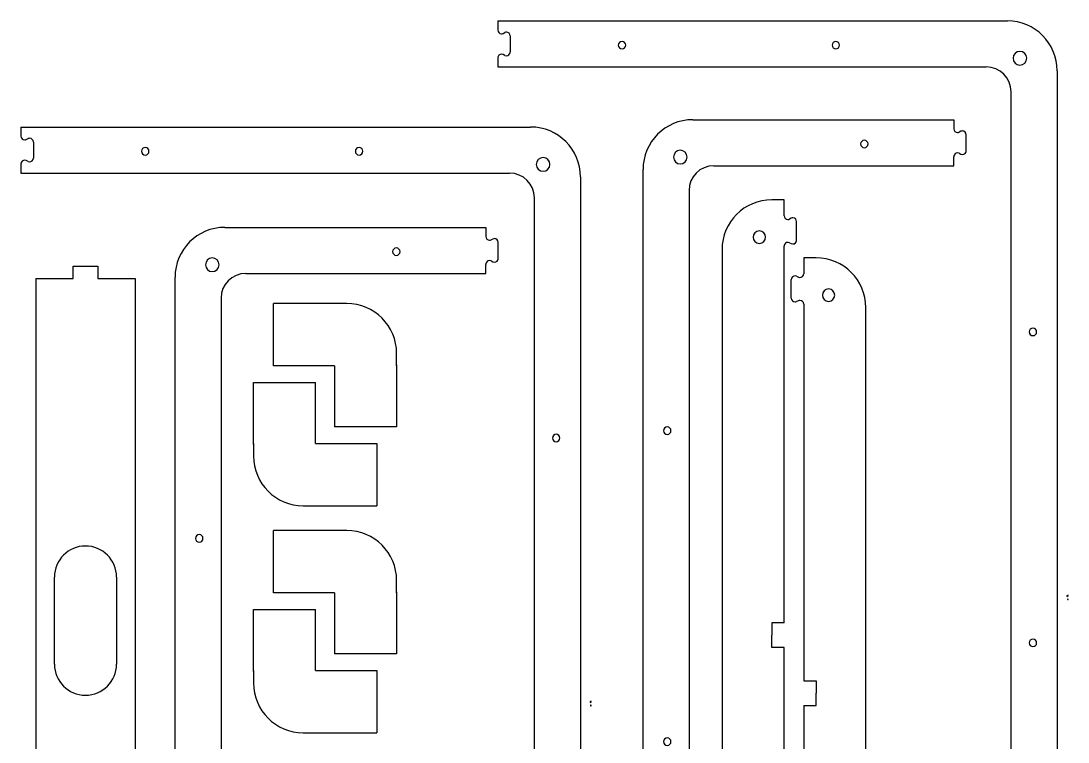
# Model space of a CAD drawing. Extents: x -215 to 2260, y -1591 to 611.
# Drawn here: x 1309 to 2151, y 31 to 611 of the extents above; entities that cross this region are included whole.
import ezdxf

# ---------------------------------------------------------------- set-up
doc = ezdxf.new("R2010")
doc.units = 0
doc.header["$MEASUREMENT"] = 0
doc.layers.get('0').update_dxf_attribs({"linetype": 'CONTINUOUS'})

# ---------------------------------------------------------------- blocks, each defined once
blk = doc.blocks.new('BLOCK_894')
at = {"color": 7}
blk.add_lwpolyline([(1611.4, 333.27), (1611.4, 343.27)], dxfattribs=at)
blk = doc.blocks.new('BLOCK_895')
at = {"color": 7}
blk.add_open_spline([(1611.4, 343.27), (1611.4, 365.36), (1593.5, 383.27), (1571.4, 383.27)], degree=3, dxfattribs=at)
blk = doc.blocks.new('BLOCK_896')
at = {"color": 7}
blk.add_lwpolyline([(1611.4, 284.17), (1561.4, 284.17)], dxfattribs=at)
blk = doc.blocks.new('BLOCK_897')
at = {"color": 7}
blk.add_lwpolyline([(1611.4, 334.17), (1611.4, 284.17)], dxfattribs=at)
blk = doc.blocks.new('BLOCK_898')
at = {"color": 7}
blk.add_lwpolyline([(1561.4, 333.27), (1561.4, 284.17)], dxfattribs=at)
blk = doc.blocks.new('BLOCK_899')
at = {"color": 7}
blk.add_lwpolyline([(1561.4, 333.27), (1512.3, 333.27)], dxfattribs=at)
blk = doc.blocks.new('BLOCK_900')
at = {"color": 7}
blk.add_lwpolyline([(1512.3, 333.27), (1512.3, 383.27)], dxfattribs=at)
blk = doc.blocks.new('BLOCK_901')
at = {"color": 7}
blk.add_lwpolyline([(1571.4, 383.27), (1512.3, 383.27)], dxfattribs=at)
blk = doc.blocks.new('BLOCK_893')
for name in ['BLOCK_900', 'BLOCK_901', 'BLOCK_895', 'BLOCK_894', 'BLOCK_899', 'BLOCK_898', 'BLOCK_897', 'BLOCK_896']:
    blk.add_blockref(name, (0, 0))
blk = doc.blocks.new('BLOCK_903')
at = {"color": 7}
blk.add_lwpolyline([(1496.26, 270.8), (1496.26, 260.8)], dxfattribs=at)
blk = doc.blocks.new('BLOCK_904')
at = {"color": 7}
blk.add_open_spline([(1496.26, 260.8), (1496.26, 238.71), (1514.17, 220.8), (1536.26, 220.8)], degree=3, dxfattribs=at)
blk = doc.blocks.new('BLOCK_905')
at = {"color": 7}
blk.add_lwpolyline([(1496.26, 319.91), (1546.26, 319.91)], dxfattribs=at)
blk = doc.blocks.new('BLOCK_906')
at = {"color": 7}
blk.add_lwpolyline([(1496.26, 269.91), (1496.26, 319.91)], dxfattribs=at)
blk = doc.blocks.new('BLOCK_907')
at = {"color": 7}
blk.add_lwpolyline([(1546.26, 270.8), (1546.26, 319.91)], dxfattribs=at)
blk = doc.blocks.new('BLOCK_908')
at = {"color": 7}
blk.add_lwpolyline([(1546.26, 270.8), (1595.37, 270.8)], dxfattribs=at)
blk = doc.blocks.new('BLOCK_909')
at = {"color": 7}
blk.add_lwpolyline([(1595.37, 270.8), (1595.37, 220.8)], dxfattribs=at)
blk = doc.blocks.new('BLOCK_910')
at = {"color": 7}
blk.add_lwpolyline([(1536.26, 220.8), (1595.37, 220.8)], dxfattribs=at)
blk = doc.blocks.new('BLOCK_902')
for name in ['BLOCK_905', 'BLOCK_906', 'BLOCK_907', 'BLOCK_903', 'BLOCK_908', 'BLOCK_909', 'BLOCK_904', 'BLOCK_910']:
    blk.add_blockref(name, (0, 0))
blk = doc.blocks.new('BLOCK_912')
at = {"color": 7}
blk.add_lwpolyline([(1611.4, 150.77), (1611.4, 160.77)], dxfattribs=at)
blk = doc.blocks.new('BLOCK_913')
at = {"color": 7}
blk.add_open_spline([(1611.4, 160.77), (1611.4, 182.86), (1593.5, 200.77), (1571.4, 200.77)], degree=3, dxfattribs=at)
blk = doc.blocks.new('BLOCK_914')
at = {"color": 7}
blk.add_lwpolyline([(1611.4, 101.67), (1561.4, 101.67)], dxfattribs=at)
blk = doc.blocks.new('BLOCK_915')
at = {"color": 7}
blk.add_lwpolyline([(1611.4, 151.67), (1611.4, 101.67)], dxfattribs=at)
blk = doc.blocks.new('BLOCK_916')
at = {"color": 7}
blk.add_lwpolyline([(1561.4, 150.77), (1561.4, 101.67)], dxfattribs=at)
blk = doc.blocks.new('BLOCK_917')
at = {"color": 7}
blk.add_lwpolyline([(1561.4, 150.77), (1512.3, 150.77)], dxfattribs=at)
blk = doc.blocks.new('BLOCK_918')
at = {"color": 7}
blk.add_lwpolyline([(1512.3, 150.77), (1512.3, 200.77)], dxfattribs=at)
blk = doc.blocks.new('BLOCK_919')
at = {"color": 7}
blk.add_lwpolyline([(1571.4, 200.77), (1512.3, 200.77)], dxfattribs=at)
blk = doc.blocks.new('BLOCK_911')
for name in ['BLOCK_918', 'BLOCK_919', 'BLOCK_913', 'BLOCK_912', 'BLOCK_915', 'BLOCK_917', 'BLOCK_916', 'BLOCK_914']:
    blk.add_blockref(name, (0, 0))
blk = doc.blocks.new('BLOCK_921')
at = {"color": 7}
blk.add_lwpolyline([(1496.26, 88.3), (1496.26, 78.3)], dxfattribs=at)
blk = doc.blocks.new('BLOCK_922')
at = {"color": 7}
blk.add_open_spline([(1496.26, 78.3), (1496.26, 56.21), (1514.17, 38.3), (1536.26, 38.3)], degree=3, dxfattribs=at)
blk = doc.blocks.new('BLOCK_923')
at = {"color": 7}
blk.add_lwpolyline([(1496.26, 137.41), (1546.26, 137.41)], dxfattribs=at)
blk = doc.blocks.new('BLOCK_924')
at = {"color": 7}
blk.add_lwpolyline([(1496.26, 87.41), (1496.26, 137.41)], dxfattribs=at)
blk = doc.blocks.new('BLOCK_925')
at = {"color": 7}
blk.add_lwpolyline([(1546.26, 88.3), (1546.26, 137.41)], dxfattribs=at)
blk = doc.blocks.new('BLOCK_926')
at = {"color": 7}
blk.add_lwpolyline([(1546.26, 88.3), (1595.37, 88.3)], dxfattribs=at)
blk = doc.blocks.new('BLOCK_927')
at = {"color": 7}
blk.add_lwpolyline([(1595.37, 88.3), (1595.37, 38.3)], dxfattribs=at)
blk = doc.blocks.new('BLOCK_928')
at = {"color": 7}
blk.add_lwpolyline([(1536.26, 38.3), (1595.37, 38.3)], dxfattribs=at)
blk = doc.blocks.new('BLOCK_920')
for name in ['BLOCK_923', 'BLOCK_924', 'BLOCK_925', 'BLOCK_921', 'BLOCK_926', 'BLOCK_927', 'BLOCK_922', 'BLOCK_928']:
    blk.add_blockref(name, (0, 0))
blk = doc.blocks.new('BLOCK_960')
at = {"color": 7}
blk.add_lwpolyline([(1321.11, 403.4), (1321.11, -46.6)], dxfattribs=at)
blk = doc.blocks.new('BLOCK_968')
at = {"color": 7}
blk.add_lwpolyline([(1401.11, 403.4), (1401.11, -46.6)], dxfattribs=at)
blk = doc.blocks.new('BLOCK_969')
at = {"color": 7}
blk.add_lwpolyline([(1371.11, 403.4), (1401.11, 403.4)], dxfattribs=at)
blk = doc.blocks.new('BLOCK_970')
at = {"color": 7}
blk.add_lwpolyline([(1371.11, 413.4), (1371.11, 403.4)], dxfattribs=at)
blk = doc.blocks.new('BLOCK_971')
at = {"color": 7}
blk.add_lwpolyline([(1351.11, 413.4), (1371.11, 413.4)], dxfattribs=at)
blk = doc.blocks.new('BLOCK_972')
at = {"color": 7}
blk.add_lwpolyline([(1351.11, 403.4), (1351.11, 413.4)], dxfattribs=at)
blk = doc.blocks.new('BLOCK_973')
at = {"color": 7}
blk.add_lwpolyline([(1321.11, 403.4), (1351.11, 403.4)], dxfattribs=at)
blk = doc.blocks.new('BLOCK_974')
at = {"color": 7}
blk.add_lwpolyline([(1386.11, 163.4), (1386.11, 93.4)], dxfattribs=at)
blk = doc.blocks.new('BLOCK_975')
at = {"color": 7}
blk.add_open_spline([(1336.11, 93.4), (1336.11, 79.6), (1347.3, 68.4), (1361.11, 68.4), (1374.91, 68.4), (1386.11, 79.6), (1386.11, 93.4)], degree=3, knots=[0, 0, 0, 0, 1, 1, 1, 2, 2, 2, 2], dxfattribs=at)
blk = doc.blocks.new('BLOCK_976')
at = {"color": 7}
blk.add_lwpolyline([(1336.11, 93.4), (1336.11, 163.4)], dxfattribs=at)
blk = doc.blocks.new('BLOCK_977')
at = {"color": 7}
blk.add_open_spline([(1386.11, 163.4), (1386.11, 177.21), (1374.91, 188.4), (1361.11, 188.4), (1347.3, 188.4), (1336.11, 177.21), (1336.11, 163.4)], degree=3, knots=[0, 0, 0, 0, 1, 1, 1, 2, 2, 2, 2], dxfattribs=at)
blk = doc.blocks.new('BLOCK_959')
for name in ['BLOCK_971', 'BLOCK_972', 'BLOCK_970', 'BLOCK_960', 'BLOCK_973', 'BLOCK_969', 'BLOCK_968', 'BLOCK_977', 'BLOCK_976', 'BLOCK_974', 'BLOCK_975']:
    blk.add_blockref(name, (0, 0))
blk = doc.blocks.new('BLOCK_983')
at = {"color": 7}
blk.add_open_spline([(1903.16, 431.72), (1900.4, 431.72), (1898.16, 433.96), (1898.16, 436.72), (1898.16, 439.48), (1900.4, 441.72), (1903.16, 441.72), (1905.93, 441.72), (1908.16, 439.48), (1908.16, 436.72), (1908.16, 433.96), (1905.93, 431.72), (1903.16, 431.72), (1903.16, 431.72), (1903.16, 431.72), (1903.16, 431.72)], degree=3, knots=[0, 0, 0, 0, 1, 1, 1, 2, 2, 2, 3, 3, 3, 4, 4, 4, 5, 5, 5, 5], dxfattribs=at)
blk = doc.blocks.new('BLOCK_984')
at = {"color": 7}
blk.add_lwpolyline([(1923.16, 106.72), (1913.16, 106.72)], dxfattribs=at)
blk = doc.blocks.new('BLOCK_985')
at = {"color": 7}
blk.add_lwpolyline([(1913.16, 106.72), (1913.16, 116.72)], dxfattribs=at)
blk = doc.blocks.new('BLOCK_986')
at = {"color": 7}
blk.add_lwpolyline([(1913.16, 126.72), (1913.16, 116.72)], dxfattribs=at)
blk = doc.blocks.new('BLOCK_987')
at = {"color": 7}
blk.add_lwpolyline([(1923.16, 126.72), (1913.16, 126.72)], dxfattribs=at)
blk = doc.blocks.new('BLOCK_988')
at = {"color": 7}
blk.add_lwpolyline([(1923.16, 466.72), (1913.16, 466.72)], dxfattribs=at)
blk = doc.blocks.new('BLOCK_989')
at = {"color": 7}
blk.add_open_spline([(1913.16, 466.72), (1891.07, 466.72), (1873.16, 448.81), (1873.16, 426.72)], degree=3, dxfattribs=at)
blk = doc.blocks.new('BLOCK_990')
at = {"color": 7}
blk.add_lwpolyline([(1873.16, 426.72), (1873.16, -193.28)], dxfattribs=at)
blk = doc.blocks.new('BLOCK_997')
at = {"color": 7}
blk.add_lwpolyline([(1923.16, -196.07), (1923.16, 106.72)], dxfattribs=at)
blk = doc.blocks.new('BLOCK_1003')
at = {"color": 7}
blk.add_open_spline([(1928.9, 431.55), (1930.4, 430.85), (1932.18, 431.5), (1932.88, 433), (1933.07, 433.4), (1933.16, 433.83), (1933.16, 434.27)], degree=3, knots=[0, 0, 0, 0, 1, 1, 1, 2, 2, 2, 2], dxfattribs=at)
blk = doc.blocks.new('BLOCK_1004')
at = {"color": 7}
blk.add_lwpolyline([(1933.16, 434.27), (1933.16, 449.18)], dxfattribs=at)
blk = doc.blocks.new('BLOCK_1005')
at = {"color": 7}
blk.add_open_spline([(1933.16, 449.18), (1933.16, 450.83), (1931.82, 452.18), (1930.16, 452.18), (1929.73, 452.18), (1929.29, 452.08), (1928.9, 451.9)], degree=3, knots=[0, 0, 0, 0, 1, 1, 1, 2, 2, 2, 2], dxfattribs=at)
blk = doc.blocks.new('BLOCK_1006')
at = {"color": 7}
blk.add_lwpolyline([(1923.16, 453.93), (1923.16, 466.72)], dxfattribs=at)
blk = doc.blocks.new('BLOCK_1007')
at = {"color": 7}
blk.add_lwpolyline([(1928.9, 451.9), (1927.43, 451.21)], dxfattribs=at)
blk = doc.blocks.new('BLOCK_1008')
at = {"color": 7}
blk.add_open_spline([(1923.16, 453.93), (1923.16, 452.27), (1924.51, 450.93), (1926.16, 450.93), (1926.6, 450.93), (1927.04, 451.03), (1927.43, 451.21)], degree=3, knots=[0, 0, 0, 0, 1, 1, 1, 2, 2, 2, 2], dxfattribs=at)
blk = doc.blocks.new('BLOCK_1009')
at = {"color": 7}
blk.add_open_spline([(1927.43, 432.23), (1925.93, 432.93), (1924.15, 432.28), (1923.45, 430.78), (1923.26, 430.38), (1923.16, 429.95), (1923.16, 429.51)], degree=3, knots=[0, 0, 0, 0, 1, 1, 1, 2, 2, 2, 2], dxfattribs=at)
blk = doc.blocks.new('BLOCK_1010')
at = {"color": 7}
blk.add_lwpolyline([(1927.43, 432.23), (1928.9, 431.55)], dxfattribs=at)
blk = doc.blocks.new('BLOCK_1011')
at = {"color": 7}
blk.add_lwpolyline([(1923.16, 126.72), (1923.16, 429.51)], dxfattribs=at)
blk = doc.blocks.new('BLOCK_982')
for name in ['BLOCK_989', 'BLOCK_988', 'BLOCK_1006', 'BLOCK_1008', 'BLOCK_1007', 'BLOCK_1005', 'BLOCK_1004', 'BLOCK_983', 'BLOCK_1009', 'BLOCK_1010', 'BLOCK_1003', 'BLOCK_990', 'BLOCK_1011', 'BLOCK_986', 'BLOCK_987', 'BLOCK_985', 'BLOCK_984', 'BLOCK_997']:
    blk.add_blockref(name, (0, 0))
blk = doc.blocks.new('BLOCK_1014')
at = {"color": 7}
blk.add_lwpolyline([(1938.87, 80.08), (1948.87, 80.08)], dxfattribs=at)
blk = doc.blocks.new('BLOCK_1015')
at = {"color": 7}
blk.add_lwpolyline([(1948.87, 80.08), (1948.87, 70.08)], dxfattribs=at)
blk = doc.blocks.new('BLOCK_1016')
at = {"color": 7}
blk.add_lwpolyline([(1948.87, 60.08), (1948.87, 70.08)], dxfattribs=at)
blk = doc.blocks.new('BLOCK_1017')
at = {"color": 7}
blk.add_lwpolyline([(1938.87, 60.08), (1948.87, 60.08)], dxfattribs=at)
blk = doc.blocks.new('BLOCK_1020')
at = {"color": 7}
blk.add_lwpolyline([(1988.87, -239.92), (1988.87, 380.08)], dxfattribs=at)
blk = doc.blocks.new('BLOCK_1021')
at = {"color": 7}
blk.add_open_spline([(1988.87, 380.08), (1988.87, 402.17), (1970.97, 420.08), (1948.87, 420.08)], degree=3, dxfattribs=at)
blk = doc.blocks.new('BLOCK_1022')
at = {"color": 7}
blk.add_lwpolyline([(1948.87, 420.08), (1938.87, 420.08)], dxfattribs=at)
blk = doc.blocks.new('BLOCK_1023')
at = {"color": 7}
blk.add_open_spline([(1958.87, 395.08), (1961.64, 395.08), (1963.87, 392.84), (1963.87, 390.08), (1963.87, 387.32), (1961.64, 385.08), (1958.87, 385.08), (1956.11, 385.08), (1953.87, 387.32), (1953.87, 390.08), (1953.87, 392.84), (1956.11, 395.08), (1958.87, 395.08), (1958.87, 395.08), (1958.87, 395.08), (1958.87, 395.08)], degree=3, knots=[0, 0, 0, 0, 1, 1, 1, 2, 2, 2, 3, 3, 3, 4, 4, 4, 5, 5, 5, 5], dxfattribs=at)
blk = doc.blocks.new('BLOCK_1024')
at = {"color": 7}
blk.add_open_spline([(1933.14, 405.26), (1931.64, 405.96), (1929.86, 405.31), (1929.16, 403.8), (1928.97, 403.41), (1928.87, 402.97), (1928.87, 402.54)], degree=3, knots=[0, 0, 0, 0, 1, 1, 1, 2, 2, 2, 2], dxfattribs=at)
blk = doc.blocks.new('BLOCK_1025')
at = {"color": 7}
blk.add_lwpolyline([(1928.87, 387.63), (1928.87, 402.54)], dxfattribs=at)
blk = doc.blocks.new('BLOCK_1026')
at = {"color": 7}
blk.add_open_spline([(1928.87, 387.63), (1928.87, 385.97), (1930.22, 384.63), (1931.87, 384.63), (1932.31, 384.63), (1932.75, 384.72), (1933.14, 384.91)], degree=3, knots=[0, 0, 0, 0, 1, 1, 1, 2, 2, 2, 2], dxfattribs=at)
blk = doc.blocks.new('BLOCK_1027')
at = {"color": 7}
blk.add_lwpolyline([(1938.87, 382.87), (1938.87, 80.08)], dxfattribs=at)
blk = doc.blocks.new('BLOCK_1028')
at = {"color": 7}
blk.add_lwpolyline([(1934.61, 385.59), (1933.14, 384.91)], dxfattribs=at)
blk = doc.blocks.new('BLOCK_1029')
at = {"color": 7}
blk.add_open_spline([(1938.87, 382.87), (1938.87, 384.53), (1937.53, 385.87), (1935.87, 385.87), (1935.44, 385.87), (1935, 385.78), (1934.61, 385.59)], degree=3, knots=[0, 0, 0, 0, 1, 1, 1, 2, 2, 2, 2], dxfattribs=at)
blk = doc.blocks.new('BLOCK_1030')
at = {"color": 7}
blk.add_lwpolyline([(1938.87, 420.08), (1938.87, 407.29)], dxfattribs=at)
blk = doc.blocks.new('BLOCK_1031')
at = {"color": 7}
blk.add_lwpolyline([(1933.14, 405.26), (1934.61, 404.57)], dxfattribs=at)
blk = doc.blocks.new('BLOCK_1032')
at = {"color": 7}
blk.add_open_spline([(1934.61, 404.57), (1936.11, 403.87), (1937.89, 404.52), (1938.59, 406.02), (1938.78, 406.42), (1938.87, 406.85), (1938.87, 407.29)], degree=3, knots=[0, 0, 0, 0, 1, 1, 1, 2, 2, 2, 2], dxfattribs=at)
blk = doc.blocks.new('BLOCK_1041')
at = {"color": 7}
blk.add_lwpolyline([(1938.87, 60.08), (1938.87, -242.71)], dxfattribs=at)
blk = doc.blocks.new('BLOCK_1012')
for name in ['BLOCK_1022', 'BLOCK_1030', 'BLOCK_1021', 'BLOCK_1024', 'BLOCK_1031', 'BLOCK_1032', 'BLOCK_1025', 'BLOCK_1026', 'BLOCK_1023', 'BLOCK_1028', 'BLOCK_1029', 'BLOCK_1027', 'BLOCK_1020', 'BLOCK_1014', 'BLOCK_1015', 'BLOCK_1016', 'BLOCK_1017', 'BLOCK_1041']:
    blk.add_blockref(name, (0, 0))
blk = doc.blocks.new('BLOCK_1045')
at = {"color": 7}
blk.add_lwpolyline([(1473.16, 444.54), (1683.16, 444.54)], dxfattribs=at)
blk = doc.blocks.new('BLOCK_1048')
at = {"color": 7}
blk.add_lwpolyline([(1433.16, -515.46), (1433.16, 404.54)], dxfattribs=at)
blk = doc.blocks.new('BLOCK_1049')
at = {"color": 7}
blk.add_open_spline([(1473.16, 444.54), (1451.07, 444.54), (1433.16, 426.63), (1433.16, 404.54)], degree=3, dxfattribs=at)
blk = doc.blocks.new('BLOCK_1051')
at = {"color": 7}
blk.add_open_spline([(1452.66, 197.54), (1454.32, 197.54), (1455.66, 196.19), (1455.66, 194.54), (1455.66, 192.88), (1454.32, 191.54), (1452.66, 191.54), (1451.01, 191.54), (1449.66, 192.88), (1449.66, 194.54), (1449.66, 196.19), (1451.01, 197.54), (1452.66, 197.54), (1452.66, 197.54), (1452.66, 197.54), (1452.66, 197.54)], degree=3, knots=[0, 0, 0, 0, 1, 1, 1, 2, 2, 2, 3, 3, 3, 4, 4, 4, 5, 5, 5, 5], dxfattribs=at)
blk = doc.blocks.new('BLOCK_1052')
at = {"color": 7}
blk.add_open_spline([(1611.16, 428.04), (1612.82, 428.04), (1614.16, 426.69), (1614.16, 425.04), (1614.16, 423.38), (1612.82, 422.04), (1611.16, 422.04), (1609.51, 422.04), (1608.16, 423.38), (1608.16, 425.04), (1608.16, 426.69), (1609.51, 428.04), (1611.16, 428.04), (1611.16, 428.04), (1611.16, 428.04), (1611.16, 428.04)], degree=3, knots=[0, 0, 0, 0, 1, 1, 1, 2, 2, 2, 3, 3, 3, 4, 4, 4, 5, 5, 5, 5], dxfattribs=at)
blk = doc.blocks.new('BLOCK_1056')
at = {"color": 7}
blk.add_open_spline([(1463.16, 420.04), (1466.2, 420.04), (1468.66, 417.57), (1468.66, 414.54), (1468.66, 411.5), (1466.2, 409.04), (1463.16, 409.04), (1460.13, 409.04), (1457.66, 411.5), (1457.66, 414.54), (1457.66, 417.57), (1460.13, 420.04), (1463.16, 420.04), (1463.16, 420.04), (1463.16, 420.04), (1463.16, 420.04)], degree=3, knots=[0, 0, 0, 0, 1, 1, 1, 2, 2, 2, 3, 3, 3, 4, 4, 4, 5, 5, 5, 5], dxfattribs=at)
blk = doc.blocks.new('BLOCK_1060')
at = {"color": 7}
blk.add_lwpolyline([(1470.16, 387.54), (1470.16, -498.46)], dxfattribs=at)
blk = doc.blocks.new('BLOCK_1061')
at = {"color": 7}
blk.add_open_spline([(1490.16, 407.54), (1479.12, 407.54), (1470.16, 398.58), (1470.16, 387.54)], degree=3, dxfattribs=at)
blk = doc.blocks.new('BLOCK_1062')
at = {"color": 7}
blk.add_lwpolyline([(1490.16, 407.54), (1683.16, 407.54)], dxfattribs=at)
blk = doc.blocks.new('BLOCK_1072')
at = {"color": 7}
blk.add_lwpolyline([(1683.16, 444.54), (1683.16, 437.25)], dxfattribs=at)
blk = doc.blocks.new('BLOCK_1073')
at = {"color": 7}
blk.add_open_spline([(1683.16, 437.25), (1683.16, 435.59), (1684.51, 434.25), (1686.16, 434.25), (1686.6, 434.25), (1687.04, 434.34), (1687.43, 434.53)], degree=3, knots=[0, 0, 0, 0, 1, 1, 1, 2, 2, 2, 2], dxfattribs=at)
blk = doc.blocks.new('BLOCK_1074')
at = {"color": 7}
blk.add_lwpolyline([(1688.9, 435.21), (1687.43, 434.53)], dxfattribs=at)
blk = doc.blocks.new('BLOCK_1075')
at = {"color": 7}
blk.add_open_spline([(1693.16, 432.49), (1693.16, 434.15), (1691.82, 435.49), (1690.16, 435.49), (1689.73, 435.49), (1689.29, 435.39), (1688.9, 435.21)], degree=3, knots=[0, 0, 0, 0, 1, 1, 1, 2, 2, 2, 2], dxfattribs=at)
blk = doc.blocks.new('BLOCK_1076')
at = {"color": 7}
blk.add_lwpolyline([(1693.16, 419.58), (1693.16, 432.49)], dxfattribs=at)
blk = doc.blocks.new('BLOCK_1077')
at = {"color": 7}
blk.add_open_spline([(1688.9, 416.86), (1690.4, 416.16), (1692.18, 416.81), (1692.88, 418.31), (1693.07, 418.71), (1693.16, 419.14), (1693.16, 419.58)], degree=3, knots=[0, 0, 0, 0, 1, 1, 1, 2, 2, 2, 2], dxfattribs=at)
blk = doc.blocks.new('BLOCK_1078')
at = {"color": 7}
blk.add_open_spline([(1687.43, 417.55), (1685.93, 418.25), (1684.15, 417.6), (1683.45, 416.1), (1683.26, 415.7), (1683.16, 415.27), (1683.16, 414.83)], degree=3, knots=[0, 0, 0, 0, 1, 1, 1, 2, 2, 2, 2], dxfattribs=at)
blk = doc.blocks.new('BLOCK_1079')
at = {"color": 7}
blk.add_lwpolyline([(1683.16, 407.54), (1683.16, 414.83)], dxfattribs=at)
blk = doc.blocks.new('BLOCK_1080')
at = {"color": 7}
blk.add_lwpolyline([(1687.43, 417.55), (1688.9, 416.86)], dxfattribs=at)
blk = doc.blocks.new('BLOCK_1042')
for name in ['BLOCK_1049', 'BLOCK_1045', 'BLOCK_1072', 'BLOCK_1073', 'BLOCK_1074', 'BLOCK_1075', 'BLOCK_1076', 'BLOCK_1052', 'BLOCK_1056', 'BLOCK_1078', 'BLOCK_1079', 'BLOCK_1080', 'BLOCK_1077', 'BLOCK_1048', 'BLOCK_1061', 'BLOCK_1062', 'BLOCK_1060', 'BLOCK_1051']:
    blk.add_blockref(name, (0, 0))
blk = doc.blocks.new('BLOCK_1084')
at = {"color": 7}
blk.add_lwpolyline([(1849.61, 531.11), (2059.61, 531.11)], dxfattribs=at)
blk = doc.blocks.new('BLOCK_1087')
at = {"color": 7}
blk.add_lwpolyline([(1809.61, -428.89), (1809.61, 491.11)], dxfattribs=at)
blk = doc.blocks.new('BLOCK_1088')
at = {"color": 7}
blk.add_open_spline([(1849.61, 531.11), (1827.52, 531.11), (1809.61, 513.2), (1809.61, 491.11)], degree=3, dxfattribs=at)
blk = doc.blocks.new('BLOCK_1090')
at = {"color": 7}
blk.add_open_spline([(1829.11, 284.11), (1830.77, 284.11), (1832.11, 282.76), (1832.11, 281.11), (1832.11, 279.45), (1830.77, 278.11), (1829.11, 278.11), (1827.45, 278.11), (1826.11, 279.45), (1826.11, 281.11), (1826.11, 282.76), (1827.45, 284.11), (1829.11, 284.11), (1829.11, 284.11), (1829.11, 284.11), (1829.11, 284.11)], degree=3, knots=[0, 0, 0, 0, 1, 1, 1, 2, 2, 2, 3, 3, 3, 4, 4, 4, 5, 5, 5, 5], dxfattribs=at)
blk = doc.blocks.new('BLOCK_1091')
at = {"color": 7}
blk.add_open_spline([(1987.61, 514.61), (1989.27, 514.61), (1990.61, 513.26), (1990.61, 511.61), (1990.61, 509.95), (1989.27, 508.61), (1987.61, 508.61), (1985.95, 508.61), (1984.61, 509.95), (1984.61, 511.61), (1984.61, 513.26), (1985.95, 514.61), (1987.61, 514.61), (1987.61, 514.61), (1987.61, 514.61), (1987.61, 514.61)], degree=3, knots=[0, 0, 0, 0, 1, 1, 1, 2, 2, 2, 3, 3, 3, 4, 4, 4, 5, 5, 5, 5], dxfattribs=at)
blk = doc.blocks.new('BLOCK_1092')
at = {"color": 7}
blk.add_open_spline([(1829.11, 34.11), (1830.77, 34.11), (1832.11, 32.76), (1832.11, 31.11), (1832.11, 29.45), (1830.77, 28.11), (1829.11, 28.11), (1827.45, 28.11), (1826.11, 29.45), (1826.11, 31.11), (1826.11, 32.76), (1827.45, 34.11), (1829.11, 34.11), (1829.11, 34.11), (1829.11, 34.11), (1829.11, 34.11)], degree=3, knots=[0, 0, 0, 0, 1, 1, 1, 2, 2, 2, 3, 3, 3, 4, 4, 4, 5, 5, 5, 5], dxfattribs=at)
blk = doc.blocks.new('BLOCK_1095')
at = {"color": 7}
blk.add_open_spline([(1839.61, 506.61), (1842.65, 506.61), (1845.11, 504.14), (1845.11, 501.11), (1845.11, 498.07), (1842.65, 495.61), (1839.61, 495.61), (1836.57, 495.61), (1834.11, 498.07), (1834.11, 501.11), (1834.11, 504.14), (1836.57, 506.61), (1839.61, 506.61), (1839.61, 506.61), (1839.61, 506.61), (1839.61, 506.61)], degree=3, knots=[0, 0, 0, 0, 1, 1, 1, 2, 2, 2, 3, 3, 3, 4, 4, 4, 5, 5, 5, 5], dxfattribs=at)
blk = doc.blocks.new('BLOCK_1099')
at = {"color": 7}
blk.add_lwpolyline([(1846.61, 474.11), (1846.61, -411.89)], dxfattribs=at)
blk = doc.blocks.new('BLOCK_1100')
at = {"color": 7}
blk.add_open_spline([(1866.61, 494.11), (1855.56, 494.11), (1846.61, 485.15), (1846.61, 474.11)], degree=3, dxfattribs=at)
blk = doc.blocks.new('BLOCK_1101')
at = {"color": 7}
blk.add_lwpolyline([(1866.61, 494.11), (2059.61, 494.11)], dxfattribs=at)
blk = doc.blocks.new('BLOCK_1111')
at = {"color": 7}
blk.add_lwpolyline([(2059.61, 531.11), (2059.61, 523.81)], dxfattribs=at)
blk = doc.blocks.new('BLOCK_1112')
at = {"color": 7}
blk.add_open_spline([(2059.61, 523.81), (2059.61, 522.16), (2060.95, 520.81), (2062.61, 520.81), (2063.05, 520.81), (2063.48, 520.91), (2063.88, 521.1)], degree=3, knots=[0, 0, 0, 0, 1, 1, 1, 2, 2, 2, 2], dxfattribs=at)
blk = doc.blocks.new('BLOCK_1113')
at = {"color": 7}
blk.add_lwpolyline([(2065.34, 521.78), (2063.88, 521.1)], dxfattribs=at)
blk = doc.blocks.new('BLOCK_1114')
at = {"color": 7}
blk.add_open_spline([(2069.61, 519.06), (2069.61, 520.72), (2068.27, 522.06), (2066.61, 522.06), (2066.17, 522.06), (2065.74, 521.96), (2065.34, 521.78)], degree=3, knots=[0, 0, 0, 0, 1, 1, 1, 2, 2, 2, 2], dxfattribs=at)
blk = doc.blocks.new('BLOCK_1115')
at = {"color": 7}
blk.add_lwpolyline([(2069.61, 506.15), (2069.61, 519.06)], dxfattribs=at)
blk = doc.blocks.new('BLOCK_1116')
at = {"color": 7}
blk.add_open_spline([(2065.34, 503.43), (2066.84, 502.73), (2068.63, 503.38), (2069.33, 504.88), (2069.51, 505.28), (2069.61, 505.71), (2069.61, 506.15)], degree=3, knots=[0, 0, 0, 0, 1, 1, 1, 2, 2, 2, 2], dxfattribs=at)
blk = doc.blocks.new('BLOCK_1117')
at = {"color": 7}
blk.add_open_spline([(2063.88, 504.12), (2062.38, 504.82), (2060.59, 504.17), (2059.89, 502.66), (2059.71, 502.27), (2059.61, 501.83), (2059.61, 501.4)], degree=3, knots=[0, 0, 0, 0, 1, 1, 1, 2, 2, 2, 2], dxfattribs=at)
blk = doc.blocks.new('BLOCK_1118')
at = {"color": 7}
blk.add_lwpolyline([(2059.61, 494.11), (2059.61, 501.4)], dxfattribs=at)
blk = doc.blocks.new('BLOCK_1119')
at = {"color": 7}
blk.add_lwpolyline([(2063.88, 504.12), (2065.34, 503.43)], dxfattribs=at)
blk = doc.blocks.new('BLOCK_1081')
for name in ['BLOCK_1088', 'BLOCK_1084', 'BLOCK_1111', 'BLOCK_1112', 'BLOCK_1091', 'BLOCK_1113', 'BLOCK_1114', 'BLOCK_1115', 'BLOCK_1095', 'BLOCK_1116', 'BLOCK_1117', 'BLOCK_1118', 'BLOCK_1119', 'BLOCK_1087', 'BLOCK_1100', 'BLOCK_1101', 'BLOCK_1099', 'BLOCK_1090', 'BLOCK_1092']:
    blk.add_blockref(name, (0, 0))
blk = doc.blocks.new('BLOCK_1121')
at = {"color": 7}
blk.add_lwpolyline([(1767.45, 60.46), (1767.45, 59.99), (1767.96, 59.99), (1767.96, 60.46), (1767.45, 60.46)], dxfattribs=at)
blk = doc.blocks.new('BLOCK_1122')
at = {"color": 7}
blk.add_lwpolyline([(1768, 63.53), (1767.14, 63.02), (1767.14, 62.53), (1768, 63.23), (1768, 63.53)], dxfattribs=at)
blk = doc.blocks.new('BLOCK_1124')
at = {"color": 7}
blk.add_lwpolyline([(1309.22, 525.22), (1719.22, 525.22)], dxfattribs=at)
blk = doc.blocks.new('BLOCK_1125')
at = {"color": 7}
blk.add_open_spline([(1759.22, 485.22), (1759.22, 507.31), (1741.31, 525.22), (1719.22, 525.22)], degree=3, dxfattribs=at)
blk = doc.blocks.new('BLOCK_1126')
at = {"color": 7}
blk.add_lwpolyline([(1759.22, 485.22), (1759.22, -434.78)], dxfattribs=at)
blk = doc.blocks.new('BLOCK_1128')
at = {"color": 7}
blk.add_open_spline([(1409.22, 502.72), (1407.56, 502.72), (1406.22, 504.06), (1406.22, 505.72), (1406.22, 507.38), (1407.56, 508.72), (1409.22, 508.72), (1410.87, 508.72), (1412.22, 507.38), (1412.22, 505.72), (1412.22, 504.06), (1410.87, 502.72), (1409.22, 502.72), (1409.22, 502.72), (1409.22, 502.72), (1409.22, 502.72)], degree=3, knots=[0, 0, 0, 0, 1, 1, 1, 2, 2, 2, 3, 3, 3, 4, 4, 4, 5, 5, 5, 5], dxfattribs=at)
blk = doc.blocks.new('BLOCK_1132')
at = {"color": 7}
blk.add_open_spline([(1739.72, 272.22), (1738.06, 272.22), (1736.72, 273.56), (1736.72, 275.22), (1736.72, 276.88), (1738.06, 278.22), (1739.72, 278.22), (1741.37, 278.22), (1742.72, 276.88), (1742.72, 275.22), (1742.72, 273.56), (1741.37, 272.22), (1739.72, 272.22), (1739.72, 272.22), (1739.72, 272.22), (1739.72, 272.22)], degree=3, knots=[0, 0, 0, 0, 1, 1, 1, 2, 2, 2, 3, 3, 3, 4, 4, 4, 5, 5, 5, 5], dxfattribs=at)
blk = doc.blocks.new('BLOCK_1133')
at = {"color": 7}
blk.add_open_spline([(1581.22, 502.72), (1579.56, 502.72), (1578.22, 504.06), (1578.22, 505.72), (1578.22, 507.38), (1579.56, 508.72), (1581.22, 508.72), (1582.87, 508.72), (1584.22, 507.38), (1584.22, 505.72), (1584.22, 504.06), (1582.87, 502.72), (1581.22, 502.72), (1581.22, 502.72), (1581.22, 502.72), (1581.22, 502.72)], degree=3, knots=[0, 0, 0, 0, 1, 1, 1, 2, 2, 2, 3, 3, 3, 4, 4, 4, 5, 5, 5, 5], dxfattribs=at)
blk = doc.blocks.new('BLOCK_1135')
at = {"color": 7}
blk.add_open_spline([(1729.22, 489.72), (1726.18, 489.72), (1723.72, 492.18), (1723.72, 495.22), (1723.72, 498.26), (1726.18, 500.72), (1729.22, 500.72), (1732.25, 500.72), (1734.72, 498.26), (1734.72, 495.22), (1734.72, 492.18), (1732.25, 489.72), (1729.22, 489.72), (1729.22, 489.72), (1729.22, 489.72), (1729.22, 489.72)], degree=3, knots=[0, 0, 0, 0, 1, 1, 1, 2, 2, 2, 3, 3, 3, 4, 4, 4, 5, 5, 5, 5], dxfattribs=at)
blk = doc.blocks.new('BLOCK_1136')
at = {"color": 7}
blk.add_lwpolyline([(1309.22, 488.22), (1702.22, 488.22)], dxfattribs=at)
blk = doc.blocks.new('BLOCK_1137')
at = {"color": 7}
blk.add_open_spline([(1722.22, 468.22), (1722.22, 479.26), (1713.26, 488.22), (1702.22, 488.22)], degree=3, dxfattribs=at)
blk = doc.blocks.new('BLOCK_1138')
at = {"color": 7}
blk.add_lwpolyline([(1722.22, -417.78), (1722.22, 468.22)], dxfattribs=at)
blk = doc.blocks.new('BLOCK_1141')
at = {"color": 7}
blk.add_lwpolyline([(1309.22, 495.51), (1309.22, 488.22)], dxfattribs=at)
blk = doc.blocks.new('BLOCK_1142')
at = {"color": 7}
blk.add_open_spline([(1313.48, 498.23), (1311.98, 498.93), (1310.2, 498.28), (1309.5, 496.78), (1309.31, 496.38), (1309.22, 495.95), (1309.22, 495.51)], degree=3, knots=[0, 0, 0, 0, 1, 1, 1, 2, 2, 2, 2], dxfattribs=at)
blk = doc.blocks.new('BLOCK_1143')
at = {"color": 7}
blk.add_lwpolyline([(1314.95, 497.55), (1313.48, 498.23)], dxfattribs=at)
blk = doc.blocks.new('BLOCK_1144')
at = {"color": 7}
blk.add_open_spline([(1314.95, 497.55), (1316.45, 496.85), (1318.24, 497.5), (1318.94, 499), (1319.12, 499.39), (1319.22, 499.83), (1319.22, 500.26)], degree=3, knots=[0, 0, 0, 0, 1, 1, 1, 2, 2, 2, 2], dxfattribs=at)
blk = doc.blocks.new('BLOCK_1145')
at = {"color": 7}
blk.add_lwpolyline([(1309.22, 525.22), (1309.22, 517.93)], dxfattribs=at)
blk = doc.blocks.new('BLOCK_1146')
at = {"color": 7}
blk.add_open_spline([(1309.22, 517.93), (1309.22, 516.27), (1310.56, 514.93), (1312.22, 514.93), (1312.65, 514.93), (1313.09, 515.02), (1313.48, 515.21)], degree=3, knots=[0, 0, 0, 0, 1, 1, 1, 2, 2, 2, 2], dxfattribs=at)
blk = doc.blocks.new('BLOCK_1147')
at = {"color": 7}
blk.add_lwpolyline([(1319.22, 513.17), (1319.22, 500.26)], dxfattribs=at)
blk = doc.blocks.new('BLOCK_1148')
at = {"color": 7}
blk.add_lwpolyline([(1313.48, 515.21), (1314.95, 515.89)], dxfattribs=at)
blk = doc.blocks.new('BLOCK_1149')
at = {"color": 7}
blk.add_open_spline([(1319.22, 513.17), (1319.22, 514.83), (1317.87, 516.17), (1316.22, 516.17), (1315.78, 516.17), (1315.35, 516.08), (1314.95, 515.89)], degree=3, knots=[0, 0, 0, 0, 1, 1, 1, 2, 2, 2, 2], dxfattribs=at)
blk = doc.blocks.new('BLOCK_1120')
for name in ['BLOCK_1124', 'BLOCK_1145', 'BLOCK_1125', 'BLOCK_1146', 'BLOCK_1148', 'BLOCK_1149', 'BLOCK_1147', 'BLOCK_1128', 'BLOCK_1133', 'BLOCK_1142', 'BLOCK_1143', 'BLOCK_1144', 'BLOCK_1135', 'BLOCK_1141', 'BLOCK_1136', 'BLOCK_1137', 'BLOCK_1126', 'BLOCK_1138', 'BLOCK_1132', 'BLOCK_1122', 'BLOCK_1121']:
    blk.add_blockref(name, (0, 0))
blk = doc.blocks.new('BLOCK_1160')
at = {"color": 7}
blk.add_lwpolyline([(2150.95, 145.76), (2150.95, 145.29), (2151.46, 145.29), (2151.46, 145.76), (2150.95, 145.76)], dxfattribs=at)
blk = doc.blocks.new('BLOCK_1161')
at = {"color": 7}
blk.add_lwpolyline([(2151.5, 148.82), (2150.64, 148.32), (2150.64, 147.82), (2151.5, 148.52), (2151.5, 148.82)], dxfattribs=at)
blk = doc.blocks.new('BLOCK_1163')
at = {"color": 7}
blk.add_lwpolyline([(1692.72, 610.51), (2102.72, 610.51)], dxfattribs=at)
blk = doc.blocks.new('BLOCK_1164')
at = {"color": 7}
blk.add_open_spline([(2142.72, 570.51), (2142.72, 592.61), (2124.81, 610.51), (2102.72, 610.51)], degree=3, dxfattribs=at)
blk = doc.blocks.new('BLOCK_1165')
at = {"color": 7}
blk.add_lwpolyline([(2142.72, 570.51), (2142.72, -349.49)], dxfattribs=at)
blk = doc.blocks.new('BLOCK_1167')
at = {"color": 7}
blk.add_open_spline([(1792.72, 588.01), (1791.06, 588.01), (1789.72, 589.36), (1789.72, 591.01), (1789.72, 592.67), (1791.06, 594.01), (1792.72, 594.01), (1794.38, 594.01), (1795.72, 592.67), (1795.72, 591.01), (1795.72, 589.36), (1794.38, 588.01), (1792.72, 588.01), (1792.72, 588.01), (1792.72, 588.01), (1792.72, 588.01)], degree=3, knots=[0, 0, 0, 0, 1, 1, 1, 2, 2, 2, 3, 3, 3, 4, 4, 4, 5, 5, 5, 5], dxfattribs=at)
blk = doc.blocks.new('BLOCK_1170')
at = {"color": 7}
blk.add_open_spline([(2123.22, 107.51), (2121.56, 107.51), (2120.22, 108.86), (2120.22, 110.51), (2120.22, 112.17), (2121.56, 113.51), (2123.22, 113.51), (2124.88, 113.51), (2126.22, 112.17), (2126.22, 110.51), (2126.22, 108.86), (2124.88, 107.51), (2123.22, 107.51), (2123.22, 107.51), (2123.22, 107.51), (2123.22, 107.51)], degree=3, knots=[0, 0, 0, 0, 1, 1, 1, 2, 2, 2, 3, 3, 3, 4, 4, 4, 5, 5, 5, 5], dxfattribs=at)
blk = doc.blocks.new('BLOCK_1171')
at = {"color": 7}
blk.add_open_spline([(2123.22, 357.51), (2121.56, 357.51), (2120.22, 358.86), (2120.22, 360.51), (2120.22, 362.17), (2121.56, 363.51), (2123.22, 363.51), (2124.88, 363.51), (2126.22, 362.17), (2126.22, 360.51), (2126.22, 358.86), (2124.88, 357.51), (2123.22, 357.51), (2123.22, 357.51), (2123.22, 357.51), (2123.22, 357.51)], degree=3, knots=[0, 0, 0, 0, 1, 1, 1, 2, 2, 2, 3, 3, 3, 4, 4, 4, 5, 5, 5, 5], dxfattribs=at)
blk = doc.blocks.new('BLOCK_1172')
at = {"color": 7}
blk.add_open_spline([(1964.72, 588.01), (1963.06, 588.01), (1961.72, 589.36), (1961.72, 591.01), (1961.72, 592.67), (1963.06, 594.01), (1964.72, 594.01), (1966.38, 594.01), (1967.72, 592.67), (1967.72, 591.01), (1967.72, 589.36), (1966.38, 588.01), (1964.72, 588.01), (1964.72, 588.01), (1964.72, 588.01), (1964.72, 588.01)], degree=3, knots=[0, 0, 0, 0, 1, 1, 1, 2, 2, 2, 3, 3, 3, 4, 4, 4, 5, 5, 5, 5], dxfattribs=at)
blk = doc.blocks.new('BLOCK_1174')
at = {"color": 7}
blk.add_open_spline([(2112.72, 575.01), (2109.68, 575.01), (2107.22, 577.48), (2107.22, 580.51), (2107.22, 583.55), (2109.68, 586.01), (2112.72, 586.01), (2115.76, 586.01), (2118.22, 583.55), (2118.22, 580.51), (2118.22, 577.48), (2115.76, 575.01), (2112.72, 575.01), (2112.72, 575.01), (2112.72, 575.01), (2112.72, 575.01)], degree=3, knots=[0, 0, 0, 0, 1, 1, 1, 2, 2, 2, 3, 3, 3, 4, 4, 4, 5, 5, 5, 5], dxfattribs=at)
blk = doc.blocks.new('BLOCK_1175')
at = {"color": 7}
blk.add_lwpolyline([(1692.72, 573.51), (2085.72, 573.51)], dxfattribs=at)
blk = doc.blocks.new('BLOCK_1176')
at = {"color": 7}
blk.add_open_spline([(2105.72, 553.51), (2105.72, 564.56), (2096.76, 573.51), (2085.72, 573.51)], degree=3, dxfattribs=at)
blk = doc.blocks.new('BLOCK_1177')
at = {"color": 7}
blk.add_lwpolyline([(2105.72, -332.49), (2105.72, 553.51)], dxfattribs=at)
blk = doc.blocks.new('BLOCK_1180')
at = {"color": 7}
blk.add_lwpolyline([(1692.72, 580.81), (1692.72, 573.51)], dxfattribs=at)
blk = doc.blocks.new('BLOCK_1181')
at = {"color": 7}
blk.add_open_spline([(1696.99, 583.52), (1695.49, 584.22), (1693.7, 583.57), (1693, 582.07), (1692.82, 581.68), (1692.72, 581.24), (1692.72, 580.81)], degree=3, knots=[0, 0, 0, 0, 1, 1, 1, 2, 2, 2, 2], dxfattribs=at)
blk = doc.blocks.new('BLOCK_1182')
at = {"color": 7}
blk.add_lwpolyline([(1698.45, 582.84), (1696.99, 583.52)], dxfattribs=at)
blk = doc.blocks.new('BLOCK_1183')
at = {"color": 7}
blk.add_open_spline([(1698.45, 582.84), (1699.95, 582.14), (1701.74, 582.79), (1702.44, 584.29), (1702.62, 584.69), (1702.72, 585.12), (1702.72, 585.56)], degree=3, knots=[0, 0, 0, 0, 1, 1, 1, 2, 2, 2, 2], dxfattribs=at)
blk = doc.blocks.new('BLOCK_1184')
at = {"color": 7}
blk.add_lwpolyline([(1692.72, 610.51), (1692.72, 603.22)], dxfattribs=at)
blk = doc.blocks.new('BLOCK_1185')
at = {"color": 7}
blk.add_open_spline([(1692.72, 603.22), (1692.72, 601.57), (1694.06, 600.22), (1695.72, 600.22), (1696.16, 600.22), (1696.59, 600.32), (1696.99, 600.5)], degree=3, knots=[0, 0, 0, 0, 1, 1, 1, 2, 2, 2, 2], dxfattribs=at)
blk = doc.blocks.new('BLOCK_1186')
at = {"color": 7}
blk.add_lwpolyline([(1702.72, 598.47), (1702.72, 585.56)], dxfattribs=at)
blk = doc.blocks.new('BLOCK_1187')
at = {"color": 7}
blk.add_lwpolyline([(1696.99, 600.5), (1698.45, 601.19)], dxfattribs=at)
blk = doc.blocks.new('BLOCK_1188')
at = {"color": 7}
blk.add_open_spline([(1702.72, 598.47), (1702.72, 600.13), (1701.38, 601.47), (1699.72, 601.47), (1699.28, 601.47), (1698.85, 601.37), (1698.45, 601.19)], degree=3, knots=[0, 0, 0, 0, 1, 1, 1, 2, 2, 2, 2], dxfattribs=at)
blk = doc.blocks.new('BLOCK_1159')
for name in ['BLOCK_1163', 'BLOCK_1184', 'BLOCK_1164', 'BLOCK_1185', 'BLOCK_1187', 'BLOCK_1188', 'BLOCK_1186', 'BLOCK_1167', 'BLOCK_1172', 'BLOCK_1181', 'BLOCK_1182', 'BLOCK_1183', 'BLOCK_1174', 'BLOCK_1180', 'BLOCK_1175', 'BLOCK_1176', 'BLOCK_1165', 'BLOCK_1177', 'BLOCK_1171', 'BLOCK_1161', 'BLOCK_1160', 'BLOCK_1170']:
    blk.add_blockref(name, (0, 0))

msp = doc.modelspace()

# ---------------------------------------------------------------- block references
for name in ['BLOCK_1159', 'BLOCK_1081', 'BLOCK_1120', 'BLOCK_982', 'BLOCK_1042', 'BLOCK_959', 'BLOCK_1012', 'BLOCK_893', 'BLOCK_902', 'BLOCK_911', 'BLOCK_920']:
    msp.add_blockref(name, (0, 0))

doc.saveas('drawing.dxf')
